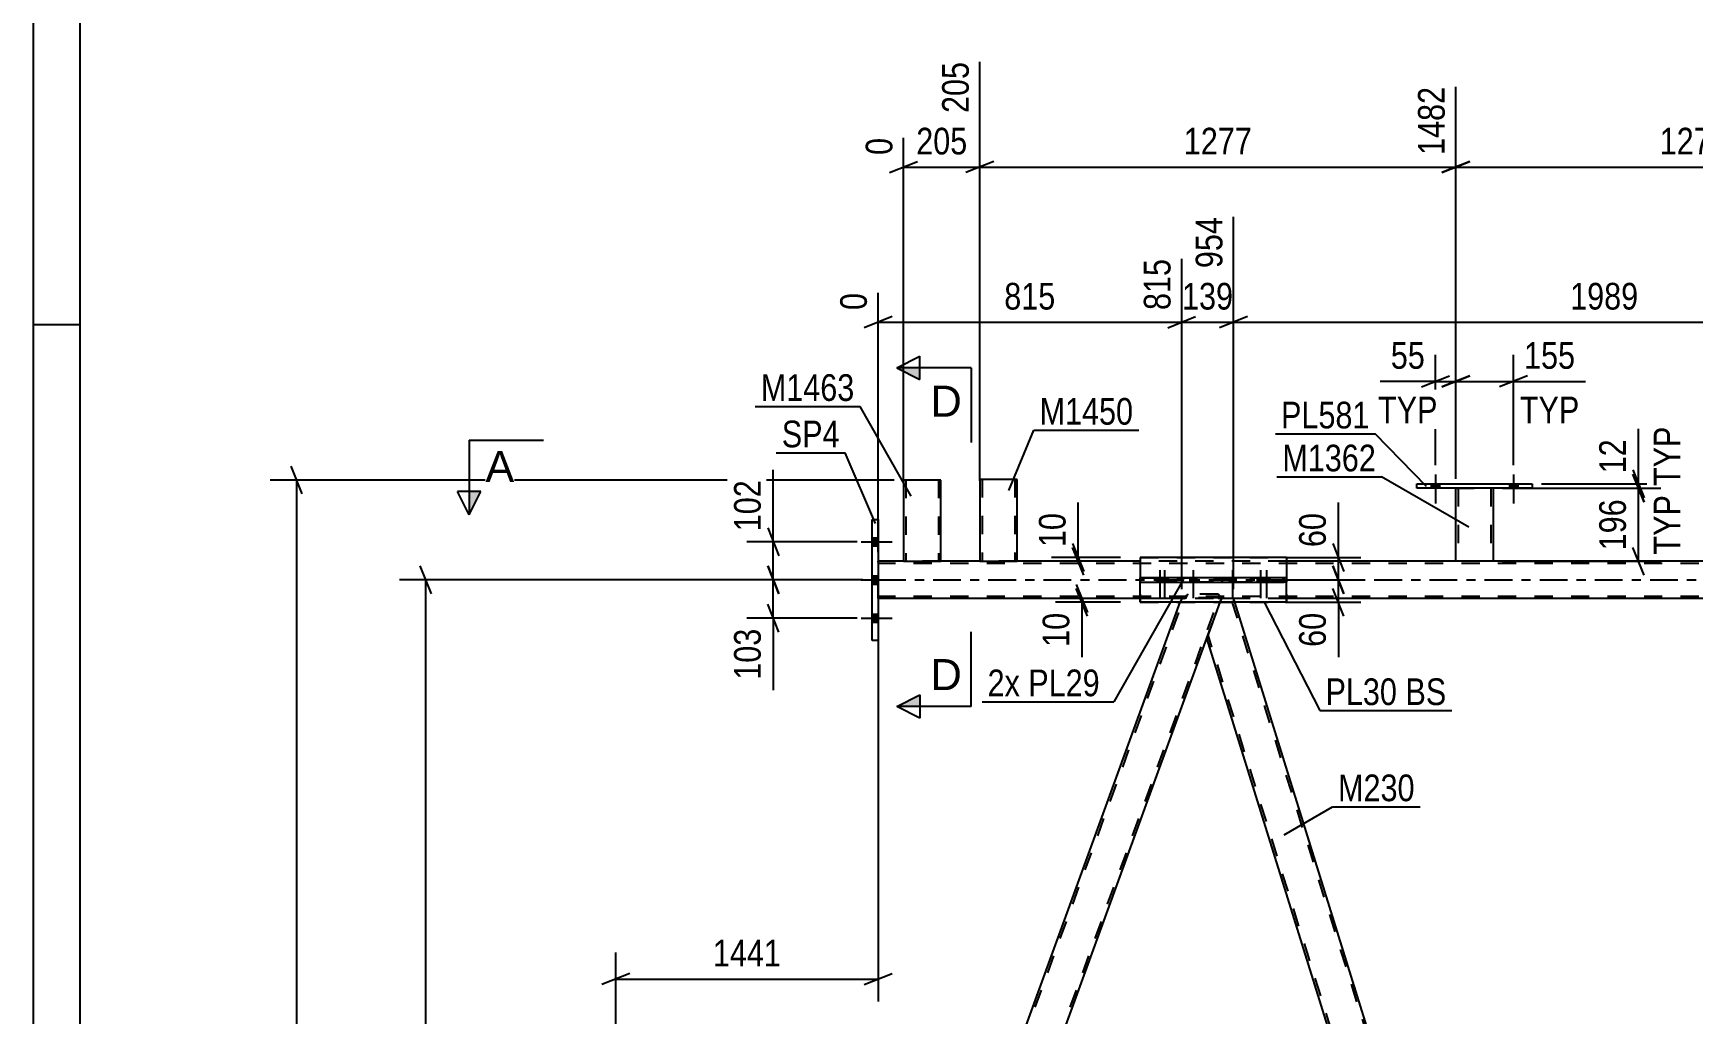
# Model space of a CAD drawing. Header units: millimetres. Extents: x 0 to 841, y 0 to 594.
# Drawn here: x 0 to 178.1, y 373 to 478.3 of the extents above; entities that cross this region are included whole.
import ezdxf

# ---------------------------------------------------------------- set-up
doc = ezdxf.new("R2010")
doc.units = ezdxf.units.MM
doc.linetypes.add('DXK_LINE_DOT2', pattern=[3.9198, 1.9599, -1.9599])
doc.linetypes.add('DXK_LINE_DOT3', pattern=[5.9187, 2.979, -0.9799, 0.9799, -0.9799])
doc.styles.add('Arial', font='arial.ttf', dxfattribs={"height": 0.2})
doc.styles.add('Arial Narrow', font='ARIALN.TTF', dxfattribs={"height": 0.2})

# ---------------------------------------------------------------- blocks, each defined once
blk = doc.blocks.new('Unknown-404166541-1133 - 43006')
at = {"color": 5, "linetype": 'Continuous'}
for p, q in [((0, 594), (0, 0)), ((5, 589), (5, 5)), ((5, 447), (0, 447))]:
    blk.add_line(p, q, dxfattribs=at)
blk = doc.blocks.new('Bolt-404166541-4821 - 4744')
at = {"linetype": 'Continuous'}
for points in [[(121.3, 419.86), (120.58, 419.86), (120.58, 419.38), (121.3, 419.38)], [(121.78, 419.86), (121.06, 419.86), (121.06, 419.38), (121.78, 419.38)], [(124.86, 419.86), (124.14, 419.86), (124.14, 419.38), (124.86, 419.38)]]:
    blk.add_hatch(color=1, dxfattribs=at).paths.add_polyline_path(points)
at = {"color": 1, "linetype": 'Continuous'}
for p, q in [((120.94, 420.66), (120.94, 417.66)), ((121.42, 420.66), (121.42, 417.66)), ((124.5, 420.66), (124.5, 417.66)), ((120.58, 419.86), (120.58, 419.38)), ((121.06, 419.86), (121.06, 419.38)), ((121.3, 419.86), (121.3, 419.38)), ((121.78, 419.86), (121.78, 419.38)), ((124.14, 419.86), (124.14, 419.38)), ((124.86, 419.86), (124.86, 419.38))]:
    blk.add_line(p, q, dxfattribs=at)
blk = doc.blocks.new('Part-404166541-4766 - 4744')
at = {"color": 2, "linetype": 'Continuous'}
for p, q in [((93.42, 421.62), (90.68, 421.62)), ((101.62, 421.62), (97.42, 421.62)), ((118.83, 421.62), (105.62, 421.62)), ((152.7, 421.62), (134.53, 421.62)), ((203.78, 421.62), (156.7, 421.62)), ((118.83, 417.62), (90.68, 417.62)), ((205.16, 417.62), (134.53, 417.62))]:
    blk.add_line(p, q, dxfattribs=at)
at = {"color": 7, "linetype": 'DXK_LINE_DOT2'}
for p, q in [((90.68, 417.62), (90.68, 421.62)), ((731.47, 421.38), (90.68, 421.38)), ((97.42, 421.62), (93.42, 421.62)), ((105.62, 421.62), (101.62, 421.62)), ((134.53, 421.62), (118.83, 421.62)), ((156.7, 421.62), (152.7, 421.62)), ((731.47, 417.86), (90.68, 417.86)), ((134.53, 417.62), (118.83, 417.62))]:
    blk.add_line(p, q, dxfattribs=at)
at = {"color": 7, "linetype": 'DXK_LINE_DOT3'}
blk.add_line((90.68, 419.62), (731.47, 419.62), dxfattribs=at)
blk = doc.blocks.new('Bolt-404166541-4857 - 4744')
at = {"linetype": 'Continuous'}
for points in [[(90.68, 423.28), (90.68, 424.16), (90.04, 424.16), (90.04, 423.28)], [(90.68, 423.28), (90.68, 424.16), (90.04, 424.16), (90.04, 423.28)], [(90.68, 423.28), (90.68, 424.16), (90.04, 424.16), (90.04, 423.28)], [(90.68, 419.18), (90.68, 420.06), (90.04, 420.06), (90.04, 419.18)], [(90.68, 419.18), (90.68, 420.06), (90.04, 420.06), (90.04, 419.18)], [(90.68, 415.08), (90.68, 415.96), (90.04, 415.96), (90.04, 415.08)], [(90.68, 415.08), (90.68, 415.96), (90.04, 415.96), (90.04, 415.08)], [(90.68, 415.08), (90.68, 415.96), (90.04, 415.96), (90.04, 415.08)]]:
    blk.add_hatch(color=1, dxfattribs=at).paths.add_polyline_path(points)
at = {"color": 1, "linetype": 'Continuous'}
for p, q in [((90.04, 424.16), (90.68, 424.16)), ((90.04, 424.16), (90.68, 424.16)), ((90.04, 424.16), (90.68, 424.16)), ((88.88, 423.72), (92.2, 423.72)), ((88.88, 423.72), (92.2, 423.72)), ((88.88, 423.72), (92.2, 423.72)), ((90.04, 423.28), (90.68, 423.28)), ((90.04, 423.28), (90.68, 423.28)), ((90.04, 423.28), (90.68, 423.28)), ((88.88, 419.62), (92.2, 419.62)), ((88.88, 419.62), (92.2, 419.62)), ((90.04, 420.06), (90.68, 420.06)), ((90.04, 420.06), (90.68, 420.06)), ((90.04, 419.18), (90.68, 419.18)), ((90.04, 419.18), (90.68, 419.18)), ((88.88, 415.52), (92.2, 415.52)), ((88.88, 415.52), (92.2, 415.52)), ((88.88, 415.52), (92.2, 415.52)), ((90.04, 415.96), (90.68, 415.96)), ((90.04, 415.96), (90.68, 415.96)), ((90.04, 415.96), (90.68, 415.96)), ((90.04, 415.08), (90.68, 415.08)), ((90.04, 415.08), (90.68, 415.08)), ((90.04, 415.08), (90.68, 415.08))]:
    blk.add_line(p, q, dxfattribs=at)
blk = doc.blocks.new('Bolt-404166541-4820 - 4744')
at = {"linetype": 'Continuous'}
for points in [[(129.09, 419.86), (128.37, 419.86), (128.37, 419.38), (129.09, 419.38)], [(132.1, 419.86), (131.38, 419.86), (131.38, 419.38), (132.1, 419.38)], [(132.72, 419.86), (132, 419.86), (132, 419.38), (132.72, 419.38)]]:
    blk.add_hatch(color=1, dxfattribs=at).paths.add_polyline_path(points)
at = {"color": 1, "linetype": 'Continuous'}
for p, q in [((128.73, 420.66), (128.73, 417.66)), ((131.74, 420.66), (131.74, 417.66)), ((132.36, 420.66), (132.36, 417.66)), ((128.37, 419.86), (128.37, 419.38)), ((129.09, 419.86), (129.09, 419.38)), ((131.38, 419.86), (131.38, 419.38)), ((132, 419.86), (132, 419.38)), ((132.1, 419.86), (132.1, 419.38)), ((132.72, 419.86), (132.72, 419.38))]:
    blk.add_line(p, q, dxfattribs=at)
blk = doc.blocks.new('Part-404166541-4868 - 4744')
at = {"linetype": 'Continuous'}
h = blk.add_hatch(dxfattribs=at)
h.set_pattern_fill('', scale=0.7, style=0, pattern_type=0)
h.set_pattern_definition([(45, (134.2715, 419.862), (-1.57154, 1.57154), [])])
h.paths.add_polyline_path([(134.27, 419.38), (134.27, 419.86), (118.83, 419.86), (118.83, 419.38)])
at = {"color": 7, "linetype": 'DXK_LINE_DOT2'}
for p, q in [((134.27, 419.86), (118.83, 419.86)), ((118.83, 419.86), (118.83, 419.38)), ((134.27, 419.38), (118.83, 419.38))]:
    blk.add_line(p, q, dxfattribs=at)
at = {"color": 2, "linetype": 'Continuous'}
for p, q in [((134.27, 419.86), (118.83, 419.86)), ((118.83, 419.86), (118.83, 419.38)), ((118.83, 419.38), (134.27, 419.38)), ((134.53, 419.86), (134.27, 419.86)), ((134.27, 419.38), (134.27, 419.86)), ((134.53, 419.38), (134.27, 419.38)), ((134.53, 419.86), (134.53, 419.38))]:
    blk.add_line(p, q, dxfattribs=at)
blk = doc.blocks.new('Part-404166541-4869 - 4744')
at = {"color": 7, "linetype": 'DXK_LINE_DOT2'}
for p, q in [((118.83, 419.38), (118.83, 419.86)), ((118.83, 419.86), (134.53, 419.86)), ((134.53, 419.38), (118.83, 419.38)), ((134.53, 419.86), (134.53, 419.38))]:
    blk.add_line(p, q, dxfattribs=at)
blk = doc.blocks.new('Part-404166541-43856 - 4744')
at = {"color": 2, "linetype": 'Continuous'}
for p, q in [((148.5, 429.46), (148.5, 429.94)), ((148.5, 429.94), (160.9, 429.94)), ((160.9, 429.46), (148.5, 429.46)), ((160.9, 429.94), (160.9, 429.46))]:
    blk.add_line(p, q, dxfattribs=at)
blk = doc.blocks.new('Bolt-404166541-4888 - 4744')
at = {"color": 1, "linetype": 'DXK_LINE_DOT2'}
for p, q in [((128.73, 420.66), (128.73, 417.66)), ((131.74, 420.66), (131.74, 417.66)), ((132.36, 420.66), (132.36, 417.66)), ((128.37, 419.86), (128.37, 419.38)), ((129.09, 419.86), (129.09, 419.38)), ((131.38, 419.86), (131.38, 419.38)), ((132, 419.86), (132, 419.38)), ((132.1, 419.86), (132.1, 419.38)), ((132.72, 419.86), (132.72, 419.38))]:
    blk.add_line(p, q, dxfattribs=at)
blk = doc.blocks.new('Bolt-404166541-4889 - 4744')
at = {"color": 1, "linetype": 'DXK_LINE_DOT2'}
for p, q in [((120.94, 420.66), (120.94, 417.66)), ((121.42, 420.66), (121.42, 417.66)), ((124.5, 420.66), (124.5, 417.66)), ((120.58, 419.86), (120.58, 419.38)), ((121.06, 419.86), (121.06, 419.38)), ((121.3, 419.86), (121.3, 419.38)), ((121.78, 419.86), (121.78, 419.38)), ((124.14, 419.86), (124.14, 419.38)), ((124.86, 419.86), (124.86, 419.38))]:
    blk.add_line(p, q, dxfattribs=at)
blk = doc.blocks.new('Part-404166541-4935 - 4744')
at = {"color": 2, "linetype": 'Continuous'}
for p, q in [((134.53, 422.02), (118.83, 422.02)), ((118.83, 422.02), (118.83, 419.86)), ((134.53, 422.02), (134.53, 419.86)), ((118.83, 417.22), (118.83, 419.38)), ((134.53, 417.22), (134.53, 419.38)), ((134.53, 417.22), (118.83, 417.22))]:
    blk.add_line(p, q, dxfattribs=at)
at = {"color": 7, "linetype": 'DXK_LINE_DOT2'}
for p, q in [((118.83, 419.38), (118.83, 419.86)), ((134.53, 419.38), (134.53, 419.86))]:
    blk.add_line(p, q, dxfattribs=at)
blk = doc.blocks.new('Part-404166541-4936 - 4744')
at = {"color": 7, "linetype": 'DXK_LINE_DOT2'}
for p, q in [((118.83, 422.02), (118.83, 417.22)), ((118.83, 422.02), (134.53, 422.02)), ((134.53, 422.02), (134.53, 417.22)), ((118.83, 417.22), (134.53, 417.22))]:
    blk.add_line(p, q, dxfattribs=at)
blk = doc.blocks.new('Part-404166541-4957 - 4744')
at = {"color": 2, "linetype": 'Continuous'}
for p, q in [((90.04, 426.12), (90.68, 426.12)), ((90.04, 413.12), (90.04, 426.12)), ((90.68, 426.12), (90.68, 413.12)), ((90.68, 413.12), (90.04, 413.12))]:
    blk.add_line(p, q, dxfattribs=at)
blk = doc.blocks.new('Part-404166541-5014 - 4744')
at = {"color": 7, "linetype": 'DXK_LINE_DOT2'}
for p, q in [((164.54, 296.4), (208.66, 417.62)), ((168.28, 296.4), (212.4, 417.62)), ((208.26, 417.22), (208.4, 417.62)), ((212.66, 417.62), (208.4, 417.62)), ((211.11, 413.37), (212.66, 417.62)), ((164.28, 296.4), (166.04, 301.23)), ((168.54, 296.4), (170.3, 301.23)), ((168.54, 296.4), (164.28, 296.4))]:
    blk.add_line(p, q, dxfattribs=at)
at = {"color": 2, "linetype": 'Continuous'}
for p, q in [((166.04, 301.23), (208.26, 417.22)), ((170.3, 301.23), (211.11, 413.37))]:
    blk.add_line(p, q, dxfattribs=at)
blk = doc.blocks.new('Part-404166541-5019 - 4744')
at = {"color": 2, "linetype": 'Continuous'}
for p, q in [((79.15, 296.4), (123.12, 417.22)), ((83.41, 296.4), (125.98, 413.37))]:
    blk.add_line(p, q, dxfattribs=at)
at = {"color": 7, "linetype": 'DXK_LINE_DOT2'}
for p, q in [((79.4, 296.4), (123.52, 417.62)), ((83.15, 296.4), (127.27, 417.62)), ((123.27, 417.62), (123.12, 417.22)), ((123.95, 418.1), (123.27, 417.62)), ((123.52, 417.62), (123.27, 417.62)), ((123.52, 417.62), (123.55, 417.64)), ((123.55, 417.64), (123.52, 417.62)), ((123.61, 417.66), (123.55, 417.64)), ((123.61, 417.66), (123.63, 417.66)), ((123.61, 417.66), (123.63, 417.66)), ((123.63, 417.66), (123.7, 417.69)), ((123.81, 417.7), (123.7, 417.69)), ((127.04, 417.7), (123.81, 417.7)), ((127.19, 418.1), (123.95, 418.1)), ((125.98, 413.37), (127.53, 417.62)), ((127.14, 417.69), (127.04, 417.7)), ((127.14, 417.69), (127.19, 417.66)), ((127.53, 417.62), (127.19, 418.1)), ((127.19, 417.66), (127.21, 417.66)), ((127.19, 417.66), (127.21, 417.66)), ((127.21, 417.66), (127.26, 417.64)), ((127.27, 417.62), (127.26, 417.64)), ((127.26, 417.64), (127.27, 417.62)), ((127.53, 417.62), (127.27, 417.62)), ((83.41, 296.4), (79.15, 296.4))]:
    blk.add_line(p, q, dxfattribs=at)
blk = doc.blocks.new('Part-404166541-5024 - 4744')
at = {"color": 2, "linetype": 'Continuous'}
for p, q in [((127.38, 417.22), (125.98, 413.37)), ((165.12, 301.23), (128.97, 417.22)), ((160.93, 301.23), (125.98, 413.37))]:
    blk.add_line(p, q, dxfattribs=at)
at = {"color": 7, "linetype": 'DXK_LINE_DOT2'}
for p, q in [((127.53, 417.62), (127.38, 417.22)), ((128.84, 417.62), (127.53, 417.62)), ((165.41, 299.5), (128.59, 417.62)), ((128.97, 417.22), (128.84, 417.62)), ((162.69, 296.4), (126.11, 413.74)), ((162.44, 296.4), (160.93, 301.23)), ((165.55, 299.87), (165.12, 301.23)), ((164.28, 296.4), (165.55, 299.87)), ((162.44, 296.4), (164.28, 296.4))]:
    blk.add_line(p, q, dxfattribs=at)
blk = doc.blocks.new('Part-404166541-43855 - 4744')
at = {"color": 2, "linetype": 'Continuous'}
for p, q in [((152.7, 421.62), (152.7, 429.46)), ((156.7, 429.46), (156.7, 421.62)), ((156.66, 421.62), (152.7, 421.62)), ((156.7, 421.62), (156.66, 421.62))]:
    blk.add_line(p, q, dxfattribs=at)
at = {"color": 7, "linetype": 'DXK_LINE_DOT2'}
for p, q in [((152.7, 429.46), (156.7, 429.46)), ((152.7, 429.46), (152.7, 429.46)), ((152.7, 429.46), (152.7, 429.46)), ((152.94, 429.46), (152.94, 421.62)), ((156.46, 429.46), (156.46, 421.62)), ((156.7, 429.46), (156.7, 429.46)), ((156.7, 429.46), (156.7, 429.46)), ((156.44, 421.62), (156.46, 421.62))]:
    blk.add_line(p, q, dxfattribs=at)
blk = doc.blocks.new('Part-404166541-43857 - 4744')
at = {"color": 2, "linetype": 'Continuous'}
for p, q in [((105.62, 430.42), (101.62, 430.42)), ((101.62, 430.42), (101.62, 421.62)), ((105.62, 421.62), (105.62, 430.42)), ((101.62, 421.62), (105.62, 421.62))]:
    blk.add_line(p, q, dxfattribs=at)
at = {"color": 7, "linetype": 'DXK_LINE_DOT2'}
for p, q in [((101.86, 430.42), (101.86, 421.62)), ((105.36, 430.42), (105.38, 430.42)), ((105.38, 430.42), (105.38, 421.62)), ((105.36, 421.62), (105.32, 421.62)), ((105.36, 421.62), (105.32, 421.62)), ((105.38, 421.62), (105.36, 421.62)), ((105.36, 421.62), (105.38, 421.62))]:
    blk.add_line(p, q, dxfattribs=at)
blk = doc.blocks.new('Part-404166541-43858 - 4744')
at = {"color": 2, "linetype": 'Continuous'}
for p, q in [((97.42, 430.35), (93.42, 430.35)), ((93.42, 430.35), (93.42, 421.62)), ((97.42, 421.62), (97.42, 430.35)), ((93.42, 421.62), (97.42, 421.62))]:
    blk.add_line(p, q, dxfattribs=at)
at = {"color": 7, "linetype": 'DXK_LINE_DOT2'}
for p, q in [((93.66, 430.35), (93.66, 421.62)), ((97.11, 430.35), (97.12, 430.35)), ((97.12, 430.35), (97.16, 430.35)), ((97.16, 430.35), (97.18, 430.35)), ((97.18, 430.35), (97.18, 421.62)), ((97.16, 421.62), (97.12, 421.62)), ((97.16, 421.62), (97.12, 421.62)), ((97.18, 421.62), (97.16, 421.62)), ((97.16, 421.62), (97.18, 421.62))]:
    blk.add_line(p, q, dxfattribs=at)
blk = doc.blocks.new('Bolt-404166541-43883 - 4744')
at = {"linetype": 'Continuous'}
for points in [[(150.06, 429.46), (150.94, 429.46), (150.94, 429.94), (150.06, 429.94)], [(158.46, 429.46), (159.34, 429.46), (159.34, 429.94), (158.46, 429.94)]]:
    blk.add_hatch(color=1, dxfattribs=at).paths.add_polyline_path(points)
at = {"color": 1, "linetype": 'Continuous'}
for p, q in [((150.06, 429.94), (150.06, 429.46)), ((150.5, 430.94), (150.5, 427.82)), ((150.94, 429.94), (150.94, 429.46)), ((158.46, 429.94), (158.46, 429.46)), ((158.9, 430.94), (158.9, 427.82)), ((159.34, 429.94), (159.34, 429.46))]:
    blk.add_line(p, q, dxfattribs=at)
blk = doc.blocks.new('Bolt-404166541-43884 - 4744')
at = {"linetype": 'Continuous'}
for points in [[(150.06, 429.46), (150.94, 429.46), (150.94, 429.94), (150.06, 429.94)], [(158.46, 429.46), (159.34, 429.46), (159.34, 429.94), (158.46, 429.94)]]:
    blk.add_hatch(color=1, dxfattribs=at).paths.add_polyline_path(points)
at = {"color": 1, "linetype": 'Continuous'}
for p, q in [((150.06, 429.94), (150.06, 429.46)), ((150.5, 430.94), (150.5, 427.82)), ((150.94, 429.94), (150.94, 429.46)), ((158.46, 429.94), (158.46, 429.46)), ((158.9, 430.94), (158.9, 427.82)), ((159.34, 429.94), (159.34, 429.46))]:
    blk.add_line(p, q, dxfattribs=at)
blk = doc.blocks.new('StraightDimension-404166541-47630 - 4744')
at = {"color": 7, "linetype": 'Continuous'}
for p, q in [((101.62, 430.27), (101.62, 475.23)), ((93.42, 430.27), (93.42, 467.08)), ((91.92, 463.35), (94.92, 464.55)), ((93.42, 463.95), (101.62, 463.95)), ((103.12, 464.55), (100.12, 463.35))]:
    blk.add_line(p, q, dxfattribs=at)
at = {"color": 0}
blk.add_wipeout([(100.86, 464.7), (100.86, 468.9), (94.18, 468.9), (94.18, 464.7)], dxfattribs=at)
at = {"color": 0, "linetype": 'Continuous'}
blk.add_wipeout([(92.82, 467.68), (88.62, 467.68), (88.62, 464.65), (92.82, 464.65)], dxfattribs=at)
at = {"color": 3, "linetype": 'Continuous', "style": 'Arial Narrow'}
blk.add_text('0', height=2.86, rotation=90.0002, dxfattribs=at).set_placement((92.22, 465.25))
at = {"color": 3, "style": 'Arial Narrow'}
blk.add_text('205', height=2.863, dxfattribs=at).set_placement((94.78, 465.3))
at = {"color": 0, "linetype": 'Continuous'}
blk.add_wipeout([(101.02, 475.83), (96.82, 475.83), (96.82, 469.15), (101.02, 469.15)], dxfattribs=at)
at = {"color": 3, "linetype": 'Continuous', "style": 'Arial Narrow'}
blk.add_text('205', height=2.863, rotation=90.0002, dxfattribs=at).set_placement((100.42, 469.75))
blk = doc.blocks.new('StraightDimension-404166541-5252 - 4744')
at = {"color": 7, "linetype": 'Continuous'}
for p, q in [((28.88, 428.85), (27.68, 431.85)), ((92.42, 430.35), (25.43, 430.35)), ((28.28, 286.03), (28.28, 430.35)), ((27.68, 287.53), (28.88, 284.53)), ((155.67, 286.03), (25.43, 286.03))]:
    blk.add_line(p, q, dxfattribs=at)
at = {"color": 0}
blk.add_wipeout([(27.53, 362.45), (23.33, 362.45), (23.33, 353.93), (27.53, 353.93)], dxfattribs=at)
at = {"color": 3, "style": 'Arial Narrow'}
blk.add_text('3608', height=2.863, rotation=90.0002, dxfattribs=at).set_placement((26.93, 354.53))
blk = doc.blocks.new('StraightDimension-404166541-49314 - 4744')
at = {"color": 7, "linetype": 'Continuous'}
for p, q in [((128.84, 418.62), (128.84, 458.59)), ((123.27, 418.62), (123.27, 454.09)), ((121.77, 446.7), (124.77, 447.9)), ((123.27, 447.3), (128.84, 447.3)), ((130.34, 447.9), (127.34, 446.7))]:
    blk.add_line(p, q, dxfattribs=at)
at = {"color": 0}
blk.add_wipeout([(129.4, 448.05), (129.4, 452.25), (122.71, 452.25), (122.71, 448.05)], dxfattribs=at)
at = {"color": 3, "style": 'Arial Narrow'}
blk.add_text('139', height=2.863, dxfattribs=at).set_placement((123.31, 448.65))
at = {"color": 0, "linetype": 'Continuous'}
blk.add_wipeout([(128.24, 459.19), (124.04, 459.19), (124.04, 452.5), (128.24, 452.5)], dxfattribs=at)
at = {"color": 3, "linetype": 'Continuous', "style": 'Arial Narrow'}
blk.add_text('954', height=2.863, rotation=90.0002, dxfattribs=at).set_placement((127.64, 453.1))
blk = doc.blocks.new('StraightDimension-404166541-5266 - 4744')
at = {"color": 7, "linetype": 'Continuous'}
for p, q in [((42.75, 418.12), (41.55, 421.12)), ((89.04, 419.62), (39.3, 419.62)), ((42.15, 293.76), (42.15, 419.62)), ((41.55, 295.26), (42.75, 292.26)), ((59.77, 293.76), (39.3, 293.76))]:
    blk.add_line(p, q, dxfattribs=at)
at = {"color": 0}
blk.add_wipeout([(41.4, 360.95), (37.2, 360.95), (37.2, 352.44), (41.4, 352.44)], dxfattribs=at)
at = {"color": 3, "style": 'Arial Narrow'}
blk.add_text('3147', height=2.863, rotation=90.0002, dxfattribs=at).set_placement((40.8, 353.04))
blk = doc.blocks.new('StraightDimension-404166541-50044 - 4744')
at = {"color": 7, "linetype": 'Continuous'}
for p, q in [((150.5, 431.94), (150.5, 443.79)), ((152.7, 430.46), (152.7, 443.79)), ((149, 440.34), (152, 441.54)), ((150.5, 440.94), (152.7, 440.94)), ((154.2, 441.54), (151.2, 440.34))]:
    blk.add_line(p, q, dxfattribs=at)
at = {"color": 0}
blk.add_wipeout([(149.97, 441.69), (149.97, 445.89), (145.12, 445.89), (145.12, 441.69)], dxfattribs=at)
at = {"color": 0, "linetype": 'Continuous'}
blk.add_wipeout([(151.34, 435.84), (151.34, 440.04), (143.75, 440.04), (143.75, 435.84)], dxfattribs=at)
at = {"color": 7, "linetype": 'Continuous'}
blk.add_line((150.5, 440.94), (144.59, 440.94), dxfattribs=at)
blk.add_line((150.5, 440.94), (144.59, 440.94), dxfattribs=at)
at = {"color": 3, "style": 'Arial Narrow'}
blk.add_text('55', height=2.863, dxfattribs=at).set_placement((145.72, 442.29))
at = {"color": 3, "linetype": 'Continuous', "style": 'Arial Narrow'}
blk.add_text('TYP', height=2.863, dxfattribs=at).set_placement((144.35, 436.44))
blk = doc.blocks.new('StraightDimension-404166541-47629 - 4744')
at = {"color": 7, "linetype": 'Continuous'}
for p, q in [((101.62, 430.27), (101.62, 475.23)), ((152.7, 430.46), (152.7, 472.56)), ((103.12, 464.55), (100.12, 463.35)), ((101.62, 463.95), (152.7, 463.95)), ((151.2, 463.35), (154.2, 464.55))]:
    blk.add_line(p, q, dxfattribs=at)
at = {"color": 0, "linetype": 'Continuous'}
blk.add_wipeout([(152.1, 473.16), (147.9, 473.16), (147.9, 464.65), (152.1, 464.65)], dxfattribs=at)
at = {"color": 0}
blk.add_wipeout([(131.41, 464.7), (131.41, 468.9), (122.9, 468.9), (122.9, 464.7)], dxfattribs=at)
at = {"color": 3, "linetype": 'Continuous', "style": 'Arial Narrow'}
blk.add_text('1482', height=2.863, rotation=90.0002, dxfattribs=at).set_placement((151.5, 465.25))
at = {"color": 3, "style": 'Arial Narrow'}
blk.add_text('1277', height=2.863, dxfattribs=at).set_placement((123.5, 465.3))
blk = doc.blocks.new('StraightDimension-404166541-49315 - 4744')
at = {"color": 7, "linetype": 'Continuous'}
for p, q in [((123.27, 418.62), (123.27, 454.09)), ((90.68, 422.62), (90.68, 450.43)), ((92.18, 447.9), (89.18, 446.7)), ((90.68, 447.3), (123.27, 447.3)), ((121.77, 446.7), (124.77, 447.9))]:
    blk.add_line(p, q, dxfattribs=at)
at = {"color": 0, "linetype": 'Continuous'}
for points in [[(122.67, 454.69), (118.47, 454.69), (118.47, 448), (122.67, 448)], [(90.08, 451.03), (85.88, 451.03), (85.88, 448), (90.08, 448)]]:
    blk.add_wipeout(points, dxfattribs=at)
at = {"color": 0}
blk.add_wipeout([(110.32, 448.05), (110.32, 452.25), (103.63, 452.25), (103.63, 448.05)], dxfattribs=at)
at = {"color": 3, "linetype": 'Continuous', "style": 'Arial Narrow'}
for s, height, p in [('815', 2.863, (122.07, 448.6)), ('0', 2.86, (89.48, 448.6))]:
    blk.add_text(s, height=height, rotation=90.0002, dxfattribs=at).set_placement(p)
at = {"color": 3, "style": 'Arial Narrow'}
blk.add_text('815', height=2.863, dxfattribs=at).set_placement((104.23, 448.65))
blk = doc.blocks.new('StraightDimension-404166541-5203 - 4744')
at = {"color": 7, "linetype": 'Continuous'}
for p, q in [((139.49, 423.52), (140.69, 420.52)), ((134.41, 422.02), (142.49, 422.02)), ((140.69, 418.12), (139.49, 421.12)), ((140.09, 419.62), (140.09, 422.02)), ((134.41, 419.62), (142.49, 419.62))]:
    blk.add_line(p, q, dxfattribs=at)
at = {"color": 0}
blk.add_wipeout([(139.34, 427.4), (135.14, 427.4), (135.14, 422.55), (139.34, 422.55)], dxfattribs=at)
at = {"color": 7, "linetype": 'Continuous'}
blk.add_line((140.09, 422.02), (140.09, 427.93), dxfattribs=at)
blk.add_line((140.09, 422.02), (140.09, 427.93), dxfattribs=at)
at = {"color": 3, "style": 'Arial Narrow'}
blk.add_text('60', height=2.863, rotation=90.0002, dxfattribs=at).set_placement((138.74, 423.15))
blk = doc.blocks.new('StraightDimension-404166541-5925 - 4744')
at = {"color": 7, "linetype": 'Continuous'}
for p, q in [((111.56, 423.52), (112.76, 420.52)), ((112.76, 420.12), (111.56, 423.12)), ((116.71, 422.02), (109.31, 422.02)), ((116.71, 421.62), (109.31, 421.62)), ((112.16, 421.62), (112.16, 422.02))]:
    blk.add_line(p, q, dxfattribs=at)
at = {"color": 0}
blk.add_wipeout([(111.41, 427.4), (107.21, 427.4), (107.21, 422.55), (111.41, 422.55)], dxfattribs=at)
at = {"color": 7, "linetype": 'Continuous'}
blk.add_line((112.16, 422.02), (112.16, 427.93), dxfattribs=at)
blk.add_line((112.16, 422.02), (112.16, 427.93), dxfattribs=at)
at = {"color": 3, "style": 'Arial Narrow'}
blk.add_text('10', height=2.863, rotation=90.0002, dxfattribs=at).set_placement((110.81, 423.15))
blk = doc.blocks.new('StraightDimension-404166541-5217 - 4744')
at = {"color": 7, "linetype": 'Continuous'}
for p, q in [((139.49, 421.12), (140.69, 418.12)), ((134.41, 419.62), (142.49, 419.62)), ((140.69, 415.72), (139.49, 418.72)), ((140.09, 417.22), (140.09, 419.62)), ((134.41, 417.22), (142.49, 417.22))]:
    blk.add_line(p, q, dxfattribs=at)
at = {"color": 0}
blk.add_wipeout([(139.34, 416.7), (135.14, 416.7), (135.14, 411.84), (139.34, 411.84)], dxfattribs=at)
at = {"color": 7, "linetype": 'Continuous'}
blk.add_line((140.09, 417.22), (140.09, 411.32), dxfattribs=at)
blk.add_line((140.09, 417.22), (140.09, 411.32), dxfattribs=at)
at = {"color": 3, "style": 'Arial Narrow'}
blk.add_text('60', height=2.863, rotation=90.0002, dxfattribs=at).set_placement((138.74, 412.44))
blk = doc.blocks.new('StraightDimension-404166541-5946 - 4744')
at = {"color": 7, "linetype": 'Continuous'}
for p, q in [((111.96, 419.12), (113.16, 416.12)), ((113.16, 415.72), (111.96, 418.72)), ((123.25, 417.62), (109.71, 417.62)), ((116.71, 417.22), (109.71, 417.22)), ((112.56, 417.22), (112.56, 417.62))]:
    blk.add_line(p, q, dxfattribs=at)
at = {"color": 0}
blk.add_wipeout([(111.81, 416.7), (107.61, 416.7), (107.61, 411.84), (111.81, 411.84)], dxfattribs=at)
at = {"color": 7, "linetype": 'Continuous'}
blk.add_line((112.56, 417.22), (112.56, 411.32), dxfattribs=at)
blk.add_line((112.56, 417.22), (112.56, 411.32), dxfattribs=at)
at = {"color": 3, "style": 'Arial Narrow'}
blk.add_text('10', height=2.863, rotation=90.0002, dxfattribs=at).set_placement((111.21, 412.44))
blk = doc.blocks.new('StraightDimension-404166541-38655 - 4744')
at = {"color": 7, "linetype": 'Continuous'}
for p, q in [((90.68, 416.62), (90.68, 374.38)), ((62.53, 297.4), (62.53, 379.63)), ((64.03, 377.38), (61.03, 376.18)), ((62.53, 376.78), (90.68, 376.78)), ((89.18, 376.18), (92.18, 377.38))]:
    blk.add_line(p, q, dxfattribs=at)
at = {"color": 0}
blk.add_wipeout([(80.86, 377.53), (80.86, 381.73), (72.35, 381.73), (72.35, 377.53)], dxfattribs=at)
at = {"color": 3, "style": 'Arial Narrow'}
blk.add_text('1441', height=2.863, dxfattribs=at).set_placement((72.95, 378.13))
blk = doc.blocks.new('StraightDimension-404166541-47628 - 4744')
at = {"color": 7, "linetype": 'Continuous'}
for p, q in [((152.7, 430.46), (152.7, 472.56)), ((203.78, 430.4), (203.78, 472.56)), ((154.2, 464.55), (151.2, 463.35)), ((152.7, 463.95), (203.78, 463.95)), ((202.28, 463.35), (205.28, 464.55))]:
    blk.add_line(p, q, dxfattribs=at)
at = {"color": 0, "linetype": 'Continuous'}
blk.add_wipeout([(203.18, 473.16), (198.98, 473.16), (198.98, 464.65), (203.18, 464.65)], dxfattribs=at)
at = {"color": 0}
blk.add_wipeout([(182.5, 464.7), (182.5, 468.9), (173.98, 468.9), (173.98, 464.7)], dxfattribs=at)
at = {"color": 3, "linetype": 'Continuous', "style": 'Arial Narrow'}
blk.add_text('2759', height=2.863, rotation=90.0002, dxfattribs=at).set_placement((202.58, 465.25))
at = {"color": 3, "style": 'Arial Narrow'}
blk.add_text('1277', height=2.863, dxfattribs=at).set_placement((174.58, 465.3))
blk = doc.blocks.new('StraightDimension-404166541-49313 - 4744')
at = {"color": 7, "linetype": 'Continuous'}
for p, q in [((128.84, 418.62), (128.84, 458.59)), ((208.4, 418.62), (208.4, 455.92)), ((130.34, 447.9), (127.34, 446.7)), ((128.84, 447.3), (208.4, 447.3)), ((206.9, 446.7), (209.9, 447.9))]:
    blk.add_line(p, q, dxfattribs=at)
at = {"color": 0, "linetype": 'Continuous'}
blk.add_wipeout([(207.8, 456.52), (203.6, 456.52), (203.6, 448), (207.8, 448)], dxfattribs=at)
at = {"color": 0}
blk.add_wipeout([(172.88, 448.05), (172.88, 452.25), (164.37, 452.25), (164.37, 448.05)], dxfattribs=at)
at = {"color": 3, "linetype": 'Continuous', "style": 'Arial Narrow'}
blk.add_text('2943', height=2.863, rotation=90.0002, dxfattribs=at).set_placement((207.2, 448.6))
at = {"color": 3, "style": 'Arial Narrow'}
blk.add_text('1989', height=2.863, dxfattribs=at).set_placement((164.97, 448.65))
blk = doc.blocks.new('StraightDimension-404166541-50043 - 4744')
at = {"color": 7, "linetype": 'Continuous'}
for p, q in [((152.7, 430.46), (152.7, 443.79)), ((158.9, 431.94), (158.9, 443.79)), ((151.2, 440.34), (154.2, 441.54)), ((152.7, 440.94), (158.9, 440.94)), ((160.4, 441.54), (157.4, 440.34))]:
    blk.add_line(p, q, dxfattribs=at)
at = {"color": 0}
blk.add_wipeout([(166.11, 441.69), (166.11, 445.89), (159.42, 445.89), (159.42, 441.69)], dxfattribs=at)
at = {"color": 0, "linetype": 'Continuous'}
blk.add_wipeout([(166.56, 435.84), (166.56, 440.04), (158.97, 440.04), (158.97, 435.84)], dxfattribs=at)
at = {"color": 7, "linetype": 'Continuous'}
blk.add_line((158.9, 440.94), (166.63, 440.94), dxfattribs=at)
blk.add_line((158.9, 440.94), (166.63, 440.94), dxfattribs=at)
at = {"color": 3, "style": 'Arial Narrow'}
blk.add_text('155', height=2.863, dxfattribs=at).set_placement((160.02, 442.29))
at = {"color": 3, "linetype": 'Continuous', "style": 'Arial Narrow'}
blk.add_text('TYP', height=2.863, dxfattribs=at).set_placement((159.57, 436.44))
blk = doc.blocks.new('StraightDimension-404166541-50059 - 4744')
at = {"color": 7, "linetype": 'Continuous'}
for p, q in [((171.7, 431.44), (172.9, 428.44)), ((157.7, 429.46), (174.7, 429.46)), ((161.9, 429.94), (174.7, 429.94)), ((172.9, 427.96), (171.7, 430.96)), ((172.3, 429.46), (172.3, 429.94))]:
    blk.add_line(p, q, dxfattribs=at)
at = {"color": 0, "linetype": 'Continuous'}
blk.add_wipeout([(177.4, 436.69), (173.2, 436.69), (173.2, 429.1), (177.4, 429.1)], dxfattribs=at)
at = {"color": 0}
blk.add_wipeout([(171.55, 435.32), (167.35, 435.32), (167.35, 430.47), (171.55, 430.47)], dxfattribs=at)
at = {"color": 7, "linetype": 'Continuous'}
blk.add_line((172.3, 429.94), (172.3, 435.85), dxfattribs=at)
blk.add_line((172.3, 429.94), (172.3, 435.85), dxfattribs=at)
at = {"color": 3, "linetype": 'Continuous', "style": 'Arial Narrow'}
blk.add_text('TYP', height=2.863, rotation=90.0002, dxfattribs=at).set_placement((176.8, 429.7))
at = {"color": 3, "style": 'Arial Narrow'}
blk.add_text('12', height=2.863, rotation=90.0002, dxfattribs=at).set_placement((170.95, 431.07))
blk = doc.blocks.new('StraightDimension-404166541-50060 - 4744')
at = {"color": 7, "linetype": 'Continuous'}
for p, q in [((157.7, 429.46), (174.7, 429.46)), ((171.7, 430.96), (172.9, 427.96)), ((172.3, 421.62), (172.3, 429.46)), ((172.9, 420.12), (171.7, 423.12)), ((157.7, 421.62), (174.7, 421.62))]:
    blk.add_line(p, q, dxfattribs=at)
at = {"color": 0, "linetype": 'Continuous'}
blk.add_wipeout([(177.4, 429.34), (173.2, 429.34), (173.2, 421.75), (177.4, 421.75)], dxfattribs=at)
at = {"color": 0}
blk.add_wipeout([(171.55, 428.89), (167.35, 428.89), (167.35, 422.2), (171.55, 422.2)], dxfattribs=at)
at = {"color": 3, "style": 'Arial Narrow'}
blk.add_text('196', height=2.863, rotation=90.0002, dxfattribs=at).set_placement((170.95, 422.8))
at = {"color": 3, "linetype": 'Continuous', "style": 'Arial Narrow'}
blk.add_text('TYP', height=2.863, rotation=90.0002, dxfattribs=at).set_placement((176.8, 422.35))
blk = doc.blocks.new('StraightDimension-404166541-50134 - 4744')
at = {"color": 7, "linetype": 'Continuous'}
for p, q in [((78.84, 425.22), (80.04, 422.22)), ((88.44, 423.72), (76.59, 423.72)), ((79.44, 419.62), (79.44, 423.72)), ((80.04, 418.12), (78.84, 421.12)), ((88.44, 419.62), (76.59, 419.62))]:
    blk.add_line(p, q, dxfattribs=at)
at = {"color": 0}
blk.add_wipeout([(78.69, 430.93), (74.49, 430.93), (74.49, 424.25), (78.69, 424.25)], dxfattribs=at)
at = {"color": 7, "linetype": 'Continuous'}
blk.add_line((79.44, 423.72), (79.44, 431.46), dxfattribs=at)
blk.add_line((79.44, 423.72), (79.44, 431.46), dxfattribs=at)
at = {"color": 3, "style": 'Arial Narrow'}
blk.add_text('102', height=2.863, rotation=90.0002, dxfattribs=at).set_placement((78.09, 424.85))
blk = doc.blocks.new('StraightDimension-404166541-50135 - 4744')
at = {"color": 7, "linetype": 'Continuous'}
for p, q in [((78.84, 421.12), (80.04, 418.12)), ((88.44, 419.62), (76.59, 419.62)), ((79.44, 415.52), (79.44, 419.62)), ((80.04, 414.02), (78.84, 417.02)), ((88.44, 415.52), (76.59, 415.52))]:
    blk.add_line(p, q, dxfattribs=at)
at = {"color": 0}
blk.add_wipeout([(78.69, 415), (74.49, 415), (74.49, 408.31), (78.69, 408.31)], dxfattribs=at)
at = {"color": 7, "linetype": 'Continuous'}
blk.add_line((79.44, 415.52), (79.44, 407.79), dxfattribs=at)
blk.add_line((79.44, 415.52), (79.44, 407.79), dxfattribs=at)
at = {"color": 3, "style": 'Arial Narrow'}
blk.add_text('103', height=2.863, rotation=90.0002, dxfattribs=at).set_placement((78.09, 408.91))
blk = doc.blocks.new('Mark-404166541-50455 - 4744')
at = {"color": 0}
blk.add_wipeout([(148.28, 395.87), (148.28, 398.87), (140.06, 398.87), (140.06, 395.87)], dxfattribs=at)
blk.add_wipeout([(148.28, 395.87), (148.28, 398.87), (140.06, 398.87), (140.06, 395.87)], dxfattribs=at)
at = {"color": 30, "linetype": 'Continuous'}
for p, q in [((134.26, 392.27), (139.46, 395.27)), ((139.46, 395.27), (148.88, 395.27))]:
    blk.add_line(p, q, dxfattribs=at)
at = {"color": 3, "style": 'Arial Narrow'}
blk.add_text('M230', height=2.863, dxfattribs=at).set_placement((140.06, 395.87))
blk = doc.blocks.new('Mark-404166541-4953 - 4744')
at = {"color": 0}
blk.add_wipeout([(86.56, 433.86), (86.56, 436.86), (80.35, 436.86), (80.35, 433.86)], dxfattribs=at)
blk.add_wipeout([(86.56, 433.86), (86.56, 436.86), (80.35, 436.86), (80.35, 433.86)], dxfattribs=at)
at = {"color": 30, "linetype": 'Continuous'}
for p in [(79.75, 433.26), (90.4, 425.68)]:
    blk.add_line(p, (87.16, 433.26), dxfattribs=at)
at = {"color": 3, "style": 'Arial Narrow'}
blk.add_text('SP4', height=2.863, dxfattribs=at).set_placement((80.35, 433.86))
blk = doc.blocks.new('SectionMark-404166541-6122 - 4744')
at = {"linetype": 'Continuous'}
for points in [[(95.18, 442.39), (95.18, 441.14), (92.68, 442.39)], [(95.18, 407.29), (95.18, 406.04), (92.68, 406.04)]]:
    blk.add_hatch(color=6, dxfattribs=at).paths.add_polyline_path(points)
at = {"color": 6, "linetype": 'Continuous'}
for p, q in [((92.68, 442.39), (95.18, 443.64)), ((95.18, 441.14), (95.18, 443.64)), ((100.68, 442.39), (92.68, 442.39)), ((92.68, 442.39), (95.18, 441.14)), ((100.68, 442.39), (100.68, 434.39)), ((100.68, 406.04), (100.68, 414.04)), ((92.68, 406.04), (95.18, 407.29)), ((95.18, 407.29), (95.18, 404.79)), ((100.68, 406.04), (92.68, 406.04)), ((95.18, 404.79), (92.68, 406.04))]:
    blk.add_line(p, q, dxfattribs=at)
at = {"color": 0, "linetype": 'Continuous'}
for points in [[(99.68, 437.14), (99.68, 440.64), (96.31, 440.64), (96.31, 437.14)], [(99.68, 407.79), (99.68, 411.29), (96.31, 411.29), (96.31, 407.79)]]:
    blk.add_wipeout(points, dxfattribs=at)
at = {"color": 3, "linetype": 'Continuous', "style": 'Arial'}
for p in [(96.31, 437.14), (96.31, 407.79)]:
    blk.add_text('D', height=3.34, dxfattribs=at).set_placement(p)
blk = doc.blocks.new('SectionMark-404166541-6130 - 4744')
at = {"linetype": 'Continuous'}
blk.add_hatch(color=6, dxfattribs=at).paths.add_polyline_path([(46.78, 429.12), (48.03, 429.12), (46.78, 426.62)])
at = {"color": 6, "linetype": 'Continuous'}
for p, q in [((46.78, 434.62), (54.78, 434.62)), ((46.78, 434.62), (46.78, 426.62)), ((46.78, 426.62), (45.53, 429.12)), ((48.03, 429.12), (45.53, 429.12)), ((46.78, 426.62), (48.03, 429.12))]:
    blk.add_line(p, q, dxfattribs=at)
at = {"color": 0, "linetype": 'Continuous'}
blk.add_wipeout([(51.64, 430.12), (51.64, 433.62), (48.53, 433.62), (48.53, 430.12)], dxfattribs=at)
at = {"color": 3, "linetype": 'Continuous', "style": 'Arial'}
blk.add_text('A', height=3.34, dxfattribs=at).set_placement((48.53, 430.12))
blk = doc.blocks.new('Mark-404166541-50099 - 4744')
at = {"color": 0}
blk.add_wipeout([(88.15, 438.84), (88.15, 441.84), (78.1, 441.84), (78.1, 438.84)], dxfattribs=at)
blk.add_wipeout([(88.15, 438.84), (88.15, 441.84), (78.1, 441.84), (78.1, 438.84)], dxfattribs=at)
at = {"color": 30, "linetype": 'Continuous'}
for p in [(77.5, 438.24), (94.23, 428.6)]:
    blk.add_line(p, (88.75, 438.24), dxfattribs=at)
at = {"color": 3, "style": 'Arial Narrow'}
blk.add_text('M1463', height=2.863, dxfattribs=at).set_placement((78.1, 438.84))
blk = doc.blocks.new('MarkSet-404166541-47776 - 4744')
at = {"color": 30, "linetype": 'Continuous'}
blk.add_line((123.47, 419.71), (115.98, 406.54), dxfattribs=at)
at = {"color": 0}
for points in [[(105.91, 407.14), (105.91, 410.14), (102.44, 410.14), (102.44, 407.14)], [(114.48, 407.14), (114.48, 410.14), (106.81, 410.14), (106.81, 407.14)]]:
    blk.add_wipeout(points, dxfattribs=at)
for points in [[(105.91, 407.14), (105.91, 410.14), (102.44, 410.14), (102.44, 407.14)], [(114.48, 407.14), (114.48, 410.14), (106.81, 410.14), (106.81, 407.14)]]:
    blk.add_wipeout(points, dxfattribs=at)
at = {"color": 30, "linetype": 'Continuous'}
blk.add_line((101.84, 406.54), (115.98, 406.54), dxfattribs=at)
at = {"color": 3, "style": 'Arial Narrow'}
for s, p in [('2x', (102.44, 407.14)), ('PL29', (106.81, 407.14))]:
    blk.add_text(s, height=2.863, dxfattribs=at).set_placement(p)
blk = doc.blocks.new('MarkSet-404166541-47805 - 4744')
at = {"color": 0}
for points in [[(146.39, 406.19), (146.39, 409.19), (138.71, 409.19), (138.71, 406.19)], [(151.67, 406.19), (151.67, 409.19), (147.29, 409.19), (147.29, 406.19)]]:
    blk.add_wipeout(points, dxfattribs=at)
for points in [[(146.39, 406.19), (146.39, 409.19), (138.71, 409.19), (138.71, 406.19)], [(151.67, 406.19), (151.67, 409.19), (147.29, 409.19), (147.29, 406.19)]]:
    blk.add_wipeout(points, dxfattribs=at)
at = {"color": 30, "linetype": 'Continuous'}
for p, q in [((132.14, 417.22), (138.11, 405.59)), ((138.11, 405.59), (152.27, 405.59))]:
    blk.add_line(p, q, dxfattribs=at)
at = {"color": 3, "style": 'Arial Narrow'}
for s, p in [('PL30', (138.71, 406.19)), ('BS', (147.29, 406.19))]:
    blk.add_text(s, height=2.863, dxfattribs=at).set_placement(p)
blk = doc.blocks.new('Mark-404166541-50114 - 4744')
at = {"color": 0}
blk.add_wipeout([(118.07, 436.29), (118.07, 439.29), (108.02, 439.29), (108.02, 436.29)], dxfattribs=at)
blk.add_wipeout([(118.07, 436.29), (118.07, 439.29), (108.02, 439.29), (108.02, 436.29)], dxfattribs=at)
at = {"color": 30, "linetype": 'Continuous'}
for p, q in [((104.72, 429.23), (107.42, 435.69)), ((107.42, 435.69), (118.67, 435.69))]:
    blk.add_line(p, q, dxfattribs=at)
at = {"color": 3, "style": 'Arial Narrow'}
blk.add_text('M1450', height=2.863, dxfattribs=at).set_placement((108.02, 436.29))
blk = doc.blocks.new('Mark-404166541-50229 - 4744')
at = {"color": 0}
blk.add_wipeout([(144.13, 431.28), (144.13, 434.28), (134.08, 434.28), (134.08, 431.28)], dxfattribs=at)
blk.add_wipeout([(144.13, 431.28), (144.13, 434.28), (134.08, 434.28), (134.08, 431.28)], dxfattribs=at)
at = {"color": 30, "linetype": 'Continuous'}
for p in [(133.48, 430.68), (154.09, 425.28)]:
    blk.add_line(p, (144.73, 430.68), dxfattribs=at)
at = {"color": 3, "style": 'Arial Narrow'}
blk.add_text('M1362', height=2.863, dxfattribs=at).set_placement((134.08, 431.28))
blk = doc.blocks.new('Mark-404166541-50232 - 4744')
at = {"color": 0}
blk.add_wipeout([(143.45, 435.89), (143.45, 438.89), (133.94, 438.89), (133.94, 435.89)], dxfattribs=at)
blk.add_wipeout([(143.45, 435.89), (143.45, 438.89), (133.94, 438.89), (133.94, 435.89)], dxfattribs=at)
at = {"color": 30, "linetype": 'Continuous'}
for p in [(133.34, 435.29), (149.54, 429.65)]:
    blk.add_line(p, (144.05, 435.29), dxfattribs=at)
at = {"color": 3, "style": 'Arial Narrow'}
blk.add_text('PL581', height=2.863, dxfattribs=at).set_placement((133.94, 435.89))

msp = doc.modelspace()

# ---------------------------------------------------------------- block references
for name in ['Unknown-404166541-1133 - 43006', 'Part-404166541-43858 - 4744', 'Part-404166541-43857 - 4744', 'Part-404166541-43856 - 4744', 'Bolt-404166541-43883 - 4744', 'Bolt-404166541-43884 - 4744', 'Part-404166541-43855 - 4744', 'Part-404166541-4957 - 4744', 'Bolt-404166541-4857 - 4744', 'Part-404166541-4766 - 4744', 'Part-404166541-4935 - 4744', 'Part-404166541-4936 - 4744', 'Bolt-404166541-4821 - 4744', 'Bolt-404166541-4889 - 4744', 'Bolt-404166541-4820 - 4744', 'Bolt-404166541-4888 - 4744', 'Part-404166541-4868 - 4744', 'Part-404166541-4869 - 4744', 'Part-404166541-5019 - 4744', 'Part-404166541-5024 - 4744', 'Part-404166541-5014 - 4744']:
    msp.add_blockref(name, (0, 0))

# ---------------------------------------------------------------- next in the draw order: block references
msp.add_blockref('StraightDimension-404166541-47630 - 4744', (0, 0))

# ---------------------------------------------------------------- next in the draw order: block references
msp.add_blockref('StraightDimension-404166541-5252 - 4744', (0, 0))

# ---------------------------------------------------------------- next in the draw order: block references
for name in ['StraightDimension-404166541-49314 - 4744', 'StraightDimension-404166541-50044 - 4744', 'StraightDimension-404166541-5203 - 4744', 'StraightDimension-404166541-5266 - 4744', 'Mark-404166541-50455 - 4744']:
    msp.add_blockref(name, (0, 0))

# ---------------------------------------------------------------- next in the draw order: block references
for name in ['StraightDimension-404166541-47629 - 4744', 'StraightDimension-404166541-5217 - 4744', 'StraightDimension-404166541-38655 - 4744']:
    msp.add_blockref(name, (0, 0))

# ---------------------------------------------------------------- next in the draw order: block references
for name in ['StraightDimension-404166541-47628 - 4744', 'StraightDimension-404166541-49315 - 4744', 'MarkSet-404166541-47805 - 4744']:
    msp.add_blockref(name, (0, 0))

# ---------------------------------------------------------------- next in the draw order: block references
for name in ['StraightDimension-404166541-49313 - 4744', 'SectionMark-404166541-6122 - 4744', 'StraightDimension-404166541-50134 - 4744', 'StraightDimension-404166541-5925 - 4744', 'StraightDimension-404166541-5946 - 4744']:
    msp.add_blockref(name, (0, 0))

# ---------------------------------------------------------------- next in the draw order: block references
for name in ['StraightDimension-404166541-50043 - 4744', 'Mark-404166541-4953 - 4744', 'StraightDimension-404166541-50135 - 4744', 'MarkSet-404166541-47776 - 4744']:
    msp.add_blockref(name, (0, 0))

# ---------------------------------------------------------------- next in the draw order: block references
msp.add_blockref('StraightDimension-404166541-50059 - 4744', (0, 0))

# ---------------------------------------------------------------- next in the draw order: block references
msp.add_blockref('StraightDimension-404166541-50060 - 4744', (0, 0))

# ---------------------------------------------------------------- next in the draw order: block references
msp.add_blockref('SectionMark-404166541-6130 - 4744', (0, 0))

# ---------------------------------------------------------------- next in the draw order: block references
for name in ['Mark-404166541-50099 - 4744', 'Mark-404166541-50114 - 4744', 'Mark-404166541-50229 - 4744']:
    msp.add_blockref(name, (0, 0))

# ---------------------------------------------------------------- next in the draw order: block references
msp.add_blockref('Mark-404166541-50232 - 4744', (0, 0))

doc.saveas('drawing.dxf')
